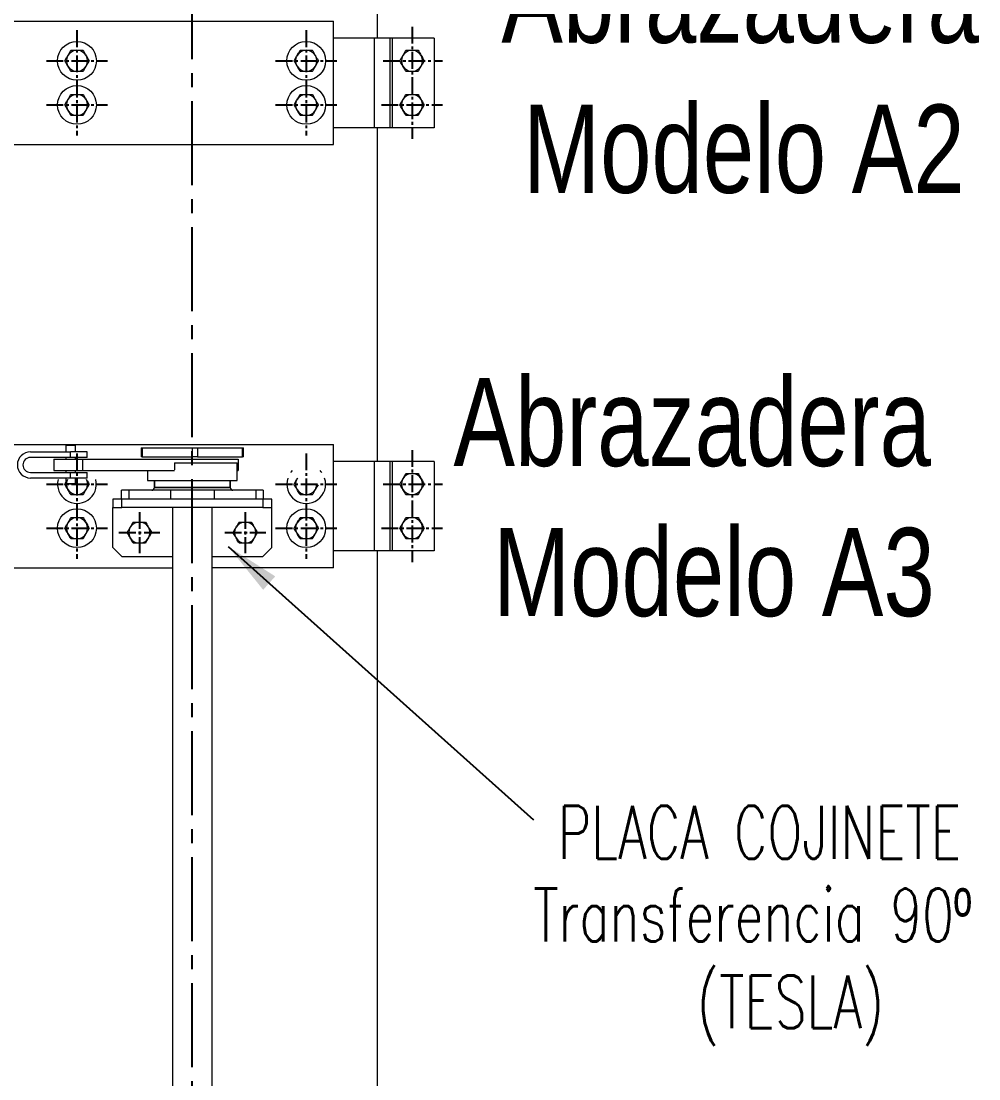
# Model space of a CAD drawing. Header units: millimetres. Extents: x 1587714 to 3094800, y -694377 to -413614.
# Drawn here: x 2032808 to 2033894, y -553049 to -551850 of the extents above; entities that cross this region are included whole.
import ezdxf
from ezdxf.enums import TextEntityAlignment as Align

# ---------------------------------------------------------------- set-up
doc = ezdxf.new("R2010")
doc.units = ezdxf.units.MM
doc.linetypes.add('CENTER2', pattern=[28.575, 19.05, -3.175, 3.175, -3.175])
for name, color, linetype in [('0_EJES', 1, 'CENTER2'), ('M0_EQUIPOS', 7, 'Continuous'), ('M2_PLBULONES', 2, 'Continuous'), ('M_DIM', 1, 'Continuous')]:
    doc.layers.add(name, color=color, linetype=linetype)
doc.styles.add('ARIAL', font='arial.ttf', dxfattribs={"width": 0.8})
doc.styles.add('STYLE-MSF', font='simplex.shx', dxfattribs={"width": 0.8})
doc.dimstyles.new('DIM1-25', dxfattribs={"dimscale": 25, "dimtxt": 2.5, "dimasz": 2.5, "dimexe": 1.25, "dimexo": 0.5, "dimgap": 1, "dimtad": 1, "dimdec": 1, "dimtxsty": 'STYLE-MSF', "dimcen": 2.5, "dimclrd": 8, "dimclre": 8, "dimclrt": 3, "dimaunit": 1, "dimadec": 1, "dimazin": 2, "dimtfac": 1, "dimtdec": 1, "dimtmove": 0, "dimatfit": 3, "dimfxl": 1, "dimlwd": -1, "dimlwe": -1, "dimarcsym": 0})

msp = doc.modelspace()

# ---------------------------------------------------------------- linework, layer by layer
at = {"layer": '0_EJES', "ltscale": 5}
msp.add_line((2033002.082, -561179.822), (2033002.082, -549179.822), dxfattribs=at)
at = {"layer": '0_EJES'}
for p, q in [((2032871.2554, -551860.0943), (2032871.2554, -551979.5496)), ((2033131.2554, -551860.0943), (2033131.2554, -551979.5496)), ((2033251.2554, -551856.1791), (2033251.2554, -551983.4648)), ((2032836.5277, -551894.822), (2032905.9831, -551894.822)), ((2033096.5277, -551894.822), (2033165.9831, -551894.822)), ((2033218.7107, -551894.822), (2033285.9831, -551894.822)), ((2032836.5277, -551944.822), (2032905.9831, -551944.822)), ((2033096.5277, -551944.822), (2033165.9831, -551944.822)), ((2033216.5277, -551944.822), (2033285.9831, -551944.822)), ((2032871.2554, -552340.0943), (2032871.2554, -552459.5497)), ((2033131.2554, -552340.0943), (2033131.2554, -552459.5497)), ((2033251.2554, -552336.1792), (2033251.2554, -552463.4648)), ((2032836.5277, -552374.822), (2032905.9831, -552374.822)), ((2033096.5277, -552374.822), (2033165.9831, -552374.822)), ((2033218.7107, -552374.822), (2033285.9831, -552374.822)), ((2032942.0814, -552406.5285), (2032942.0814, -552453.1154)), ((2033062.0814, -552406.5285), (2033062.0814, -552453.1154)), ((2032836.5277, -552424.822), (2032905.9831, -552424.822)), ((2033096.5277, -552424.822), (2033165.9831, -552424.822)), ((2033216.5277, -552424.822), (2033285.9831, -552424.822)), ((2032918.788, -552429.822), (2032965.3749, -552429.822)), ((2033038.788, -552429.822), (2033085.3749, -552429.822))]:
    msp.add_line(p, q, dxfattribs=at)
at = {"layer": 'M0_EQUIPOS', "color": 1, "linetype": 'Continuous', "lineweight": 15}
for p, q in [((2033212.0821, -551869.0219), (2033212.0821, -549842.9221)), ((2033212.082, -552349.022), (2033212.082, -551970.622)), ((2033212.0821, -552349.022), (2033212.0821, -551970.622)), ((2033212.082, -554814.0221), (2033212.082, -552450.622)), ((2033212.0821, -554814.0221), (2033212.0821, -552450.622))]:
    msp.add_line(p, q, dxfattribs=at)
at = {"layer": 'M0_EQUIPOS', "linetype": 'Continuous', "lineweight": 15}
for p, q in [((2031597.0821, -551849.822), (2033162.0819, -551849.822)), ((2033162.0819, -551989.8221), (2033162.0819, -551849.822)), ((2033208.3551, -551869.0219), (2033162.0819, -551869.0219)), ((2033208.3551, -551869.0219), (2033208.3551, -551970.622)), ((2033226.2556, -551869.0219), (2033208.3551, -551869.0219)), ((2033226.2556, -551869.0219), (2033226.2556, -551970.622)), ((2033228.5644, -551869.0219), (2033226.2556, -551869.0219)), ((2033228.5644, -551869.0219), (2033228.5644, -551970.622)), ((2033276.2558, -551869.0219), (2033228.5644, -551869.0219)), ((2033276.2558, -551869.0219), (2033276.2558, -551970.622)), ((2033208.3551, -551970.622), (2033162.0819, -551970.622)), ((2033226.2556, -551970.622), (2033208.3551, -551970.622)), ((2033228.5644, -551970.622), (2033226.2556, -551970.622)), ((2033276.2558, -551970.622), (2033228.5644, -551970.622)), ((2031177.0818, -551989.8221), (2033162.0819, -551989.8221)), ((2031177.0818, -552329.822), (2033162.0819, -552329.822)), ((2033162.0819, -552469.822), (2033162.0819, -552329.822)), ((2033208.3551, -552349.022), (2033162.0819, -552349.022)), ((2033226.2556, -552349.022), (2033208.3551, -552349.022)), ((2033208.3551, -552349.022), (2033208.3551, -552450.622)), ((2033228.5644, -552349.022), (2033226.2556, -552349.022)), ((2033226.2556, -552349.022), (2033226.2556, -552450.622)), ((2033276.2558, -552349.022), (2033228.5644, -552349.022)), ((2033228.5644, -552349.022), (2033228.5644, -552450.622)), ((2033276.2558, -552349.022), (2033276.2558, -552450.622)), ((2033208.3551, -552450.622), (2033162.0819, -552450.622)), ((2033226.2556, -552450.622), (2033208.3551, -552450.622)), ((2033228.5644, -552450.622), (2033226.2556, -552450.622)), ((2033276.2558, -552450.622), (2033228.5644, -552450.622)), ((2031177.0818, -552469.8219), (2032980.0817, -552469.8219)), ((2033162.0819, -552469.822), (2033024.0814, -552469.822))]:
    msp.add_line(p, q, dxfattribs=at)
at = {"layer": 'M0_EQUIPOS', "color": 180, "linetype": 'Continuous', "lineweight": 15}
for p, q in [((2032859.4894, -552330.0936), (2032858.4894, -552331.0936)), ((2032858.4894, -552331.0936), (2032858.4894, -552338.2437)), ((2032869.4894, -552331.0936), (2032858.4894, -552331.0936)), ((2032859.4894, -552330.0936), (2032868.4894, -552330.0936)), ((2032869.4894, -552331.0936), (2032868.4894, -552330.0936)), ((2032869.4894, -552338.2437), (2032869.4894, -552331.0936)), ((2032818.4894, -552338.2437), (2032863.9893, -552338.2437)), ((2032863.9893, -552344.5936), (2032818.4894, -552344.5936)), ((2032858.4894, -552344.5936), (2032858.4894, -552346.5936)), ((2032863.9893, -552344.5936), (2032863.9893, -552338.2437)), ((2032882.9894, -552338.2437), (2032863.9893, -552338.2437)), ((2032882.9894, -552344.5936), (2032863.9893, -552344.5936)), ((2032869.4894, -552346.5936), (2032869.4894, -552344.5936)), ((2032882.9894, -552344.5936), (2032882.9894, -552338.2437)), ((2032943.9877, -552333.8219), (2032943.9877, -552343.8219)), ((2032943.9877, -552333.8219), (2032945.1593, -552333.8219)), ((2032945.1593, -552343.8219), (2032943.9877, -552343.8219)), ((2032945.1593, -552333.8219), (2032945.1593, -552343.8219)), ((2032945.1593, -552333.8219), (2033002.435, -552333.8219)), ((2032945.1593, -552343.8219), (2033002.435, -552343.8219)), ((2033002.435, -552343.8219), (2033002.435, -552333.8219)), ((2033002.435, -552333.8219), (2033008.0918, -552333.8219)), ((2033008.0918, -552343.8219), (2033002.435, -552343.8219)), ((2033008.0918, -552333.8219), (2033008.0918, -552343.8219)), ((2033008.0918, -552333.8219), (2033059.0035, -552333.8219)), ((2033008.0918, -552343.8219), (2033059.0035, -552343.8219)), ((2033059.0035, -552343.8219), (2033059.0035, -552333.8219)), ((2033059.0035, -552333.8219), (2033060.1751, -552333.8219)), ((2033060.1751, -552343.8219), (2033059.0035, -552343.8219)), ((2033060.1751, -552343.8219), (2033060.1751, -552333.8219)), ((2032844.9894, -552346.5936), (2032844.9894, -552359.5936)), ((2032844.9894, -552346.5936), (2032877.4244, -552346.5936)), ((2032877.4244, -552346.5936), (2032877.4244, -552359.5936)), ((2032877.4244, -552346.5936), (2033054.2011, -552346.5936)), ((2032982.05, -552350.8219), (2032982.05, -552358.8219)), ((2032982.05, -552350.8219), (2033053.0814, -552350.8219)), ((2033053.0814, -552370.822), (2033053.0814, -552350.8219)), ((2033054.2011, -552346.5936), (2033054.2011, -552359.5936)), ((2032818.4894, -552361.5937), (2032863.9893, -552361.5937)), ((2032863.9893, -552367.9436), (2032818.4894, -552367.9436)), ((2032844.9894, -552359.5936), (2032877.4244, -552359.5936)), ((2032858.4894, -552359.5936), (2032858.4894, -552361.5937)), ((2032858.4894, -552367.9436), (2032858.4894, -552374.0936)), ((2032863.9893, -552367.9436), (2032863.9893, -552361.5937)), ((2032863.9893, -552361.5937), (2032882.9894, -552361.5937)), ((2032882.9894, -552367.9436), (2032863.9893, -552367.9436)), ((2032869.4894, -552361.5937), (2032869.4894, -552359.5936)), ((2032869.4894, -552374.0936), (2032869.4894, -552367.9436)), ((2032877.4244, -552359.5936), (2032981.9856, -552359.5936)), ((2032882.9894, -552367.9436), (2032882.9894, -552361.5937)), ((2032951.0814, -552359.5936), (2032951.0814, -552370.822)), ((2033053.0814, -552359.5936), (2033054.2011, -552359.5936)), ((2033121.4182, -552367.9503), (2033120.8631, -552368.8219)), ((2032858.4894, -552374.0936), (2032859.4894, -552375.0936)), ((2032858.4894, -552374.0936), (2032869.4894, -552374.0936)), ((2032868.4894, -552375.0936), (2032859.4894, -552375.0936)), ((2032868.4894, -552375.0936), (2032869.4894, -552374.0936)), ((2032951.0814, -552370.822), (2033038.1438, -552370.822)), ((2032959.0813, -552378.8219), (2032959.0813, -552370.822)), ((2033002.0816, -552378.8219), (2032959.0813, -552378.8219)), ((2032959.0814, -552370.822), (2032959.0814, -552378.8219)), ((2032959.0814, -552378.8219), (2033002.0814, -552378.8219)), ((2033002.0814, -552378.8219), (2033045.0814, -552378.8219)), ((2033045.0813, -552378.8219), (2033002.0816, -552378.8219)), ((2033038.1438, -552370.822), (2033053.0814, -552370.822)), ((2033045.0813, -552370.822), (2033045.0813, -552378.8219)), ((2033045.0814, -552378.8219), (2033045.0814, -552370.822)), ((2032912.0814, -552391.8219), (2032912.0814, -552401.3219)), ((2032922.0816, -552391.8219), (2032912.0814, -552391.8219)), ((2032921.5814, -552391.8219), (2032921.5814, -552381.8219)), ((2032930.0143, -552381.8219), (2032921.5814, -552381.8219)), ((2032922.0816, -552401.3219), (2032922.0816, -552391.8219)), ((2033082.081, -552391.8219), (2032922.0816, -552391.8219)), ((2032930.0143, -552381.8219), (2032930.0143, -552391.8219)), ((2032977.3885, -552381.8219), (2032930.0143, -552381.8219)), ((2032977.3885, -552381.8219), (2032977.3885, -552391.8219)), ((2033026.7741, -552381.8219), (2032977.3885, -552381.8219)), ((2033026.7741, -552381.8219), (2033026.7741, -552391.8219)), ((2033074.1483, -552381.8219), (2033026.7741, -552381.8219)), ((2033074.1483, -552381.8219), (2033074.1483, -552391.8219)), ((2033082.5817, -552381.8219), (2033074.1483, -552381.8219)), ((2033082.081, -552391.8219), (2033082.081, -552401.3219)), ((2033092.0812, -552391.8219), (2033082.081, -552391.8219)), ((2033082.5817, -552381.8219), (2033082.5817, -552391.8219)), ((2033092.0812, -552401.3219), (2033092.0812, -552391.8219)), ((2032912.0814, -552401.3219), (2032922.0816, -552401.3219)), ((2032912.0814, -552446.822), (2032912.0814, -552401.3219)), ((2033082.081, -552401.3219), (2032922.0816, -552401.3219)), ((2032980.0817, -555365.6003), (2032980.0817, -552402.1003)), ((2033024.0814, -552402.1003), (2033024.0814, -555365.6003)), ((2033082.081, -552401.3219), (2033092.0812, -552401.3219)), ((2033092.0812, -552446.822), (2033092.0812, -552401.3219)), ((2032922.0816, -552456.822), (2032912.0814, -552446.822)), ((2033092.0812, -552446.822), (2033082.081, -552456.822)), ((2032922.0816, -552456.822), (2032980.0812, -552456.822)), ((2033024.0814, -552456.822), (2033082.081, -552456.822))]:
    msp.add_line(p, q, dxfattribs=at)
for centre, radius, start, end in [((2032818.4894, -552353.0936), 14.85, 90, 270), ((2032818.4894, -552353.0936), 8.5, 90, 270), ((2032956.0814, -552378.822), 3, 270, 0), ((2032956.0814, -552378.822), 3, 270, 0), ((2033048.0814, -552378.822), 3, 180, 270), ((2033048.0814, -552378.822), 3, 180, 270)]:
    msp.add_arc(centre, radius, start, end, dxfattribs=at)
msp.add_open_spline([(2033120.8631, -552368.8219), (2033120.9452, -552368.6795), (2033121.1133, -552368.3877), (2033121.2809, -552368.0984), (2033121.3667, -552367.9503)], degree=3, knots=[0, 0, 0, 0, 0.488064803, 1, 1, 1, 1], dxfattribs=at)
at = {"layer": 'M2_PLBULONES', "linetype": 'Continuous', "lineweight": 15}
for p, q in [((2033113.8136, -552361.4134), (2033113.6715, -552361.6002)), ((2033115.3719, -552359.6002), (2033113.8136, -552361.4134))]:
    msp.add_line(p, q, dxfattribs=at)
at = {"layer": 'M2_PLBULONES', "linetype": 'Continuous', "lineweight": 15, "flags": 128}
msp.add_lwpolyline([(2033148.8392, -552361.6002), (2033148.2088, -552360.8013), (2033147.1397, -552359.6002)], dxfattribs=at)
at = {"layer": 'M2_PLBULONES', "linetype": 'Continuous', "lineweight": 15}
for centre in [(2032871.2554, -551894.822), (2033131.2554, -551894.822), (2032871.2554, -551944.822), (2033131.2554, -551944.822), (2032871.2554, -552424.822), (2033131.2554, -552424.822)]:
    msp.add_circle(centre, 22, dxfattribs=at)
for centre, radius, start, end in [((2032871.2554, -551894.822), 12, 150, 210), ((2032871.2554, -551894.822), 12, 90, 150), ((2032871.2554, -551894.822), 12, 30, 90), ((2032871.2554, -551894.822), 12, 330, 30), ((2033131.2554, -551894.822), 12, 150, 210), ((2033131.2554, -551894.822), 12, 90, 150), ((2033131.2554, -551894.822), 12, 30, 90), ((2033131.2554, -551894.822), 12, 330, 30), ((2033251.2554, -551894.822), 12, 150, 210), ((2033251.2554, -551894.822), 12, 90, 150), ((2033251.2554, -551894.822), 12, 30, 90), ((2033251.2554, -551894.822), 12, 330, 30), ((2032871.2554, -551894.822), 12, 210, 270), ((2032871.2554, -551894.822), 12, 270, 330), ((2033131.2554, -551894.822), 12, 210, 270), ((2033131.2554, -551894.822), 12, 270, 330), ((2033251.2554, -551894.822), 12, 210, 270), ((2033251.2554, -551894.822), 12, 270, 330), ((2032871.2554, -551944.822), 12, 90, 150), ((2032871.2554, -551944.822), 12, 30, 90), ((2033131.2554, -551944.822), 12, 90, 150), ((2033131.2554, -551944.822), 12, 30, 90), ((2033251.2554, -551944.822), 12, 90, 150), ((2033251.2554, -551944.822), 12, 30, 90), ((2032871.2554, -551944.822), 12, 150, 210), ((2032871.2554, -551944.822), 12, 330, 30), ((2033131.2554, -551944.822), 12, 150, 210), ((2033131.2554, -551944.822), 12, 330, 30), ((2033251.2554, -551944.822), 12, 150, 210), ((2033251.2554, -551944.822), 12, 330, 30), ((2032871.2554, -551944.822), 12, 210, 270), ((2032871.2554, -551944.822), 12, 270, 330), ((2033131.2554, -551944.822), 12, 210, 270), ((2033131.2554, -551944.822), 12, 270, 330), ((2033251.2554, -551944.822), 12, 210, 270), ((2033251.2554, -551944.822), 12, 270, 330), ((2032871.2554, -552374.822), 22, 166.8054084, 13.1945916), ((2032871.2554, -552374.822), 12, 155.2616688, 210), ((2032871.2554, -552374.822), 12, 330, 24.7383312), ((2033131.2554, -552374.822), 22, 161.7990977, 18.2009023), ((2033131.2554, -552374.822), 12, 150, 210), ((2033251.2554, -552374.822), 12, 150, 210), ((2033251.2554, -552374.822), 12, 90, 150), ((2033251.2554, -552374.822), 12, 30, 90), ((2033251.2554, -552374.822), 12, 330, 30), ((2032871.2554, -552374.822), 12, 210, 270), ((2032871.2554, -552374.822), 12, 270, 330), ((2033131.2554, -552374.822), 12, 210, 270), ((2033131.2554, -552374.822), 12, 270, 330), ((2033131.2554, -552374.822), 12, 330, 356.2812682), ((2033251.2554, -552374.822), 12, 210, 270), ((2033251.2554, -552374.822), 12, 270, 330), ((2032871.2554, -552424.822), 12, 90, 150), ((2032871.2554, -552424.822), 12, 30, 90), ((2033131.2554, -552424.822), 12, 90, 150), ((2033131.2554, -552424.822), 12, 30, 90), ((2033251.2554, -552424.822), 12, 90, 150), ((2033251.2554, -552424.822), 12, 30, 90), ((2032871.2554, -552424.822), 12, 150, 210), ((2032871.2554, -552424.822), 12, 330, 30), ((2032942.0814, -552429.822), 12, 150, 210), ((2032942.0814, -552429.822), 12, 90, 150), ((2032942.0814, -552429.822), 12, 30, 90), ((2032942.0814, -552429.822), 12, 330, 30), ((2033062.0814, -552429.822), 12, 150, 210), ((2033062.0814, -552429.822), 12, 90, 150), ((2033062.0814, -552429.822), 12, 30, 90), ((2033062.0814, -552429.822), 12, 330, 30), ((2033131.2554, -552424.822), 12, 150, 210), ((2033131.2554, -552424.822), 12, 330, 30), ((2033251.2554, -552424.822), 12, 150, 210), ((2033251.2554, -552424.822), 12, 330, 30), ((2032871.2554, -552424.822), 12, 210, 270), ((2032871.2554, -552424.822), 12, 270, 330), ((2032942.0814, -552429.822), 12, 210, 270), ((2032942.0814, -552429.822), 12, 270, 330), ((2033062.0814, -552429.822), 12, 210, 270), ((2033062.0814, -552429.822), 12, 270, 330), ((2033131.2554, -552424.822), 12, 210, 270), ((2033131.2554, -552424.822), 12, 270, 330), ((2033251.2554, -552424.822), 12, 210, 270), ((2033251.2554, -552424.822), 12, 270, 330)]:
    msp.add_arc(centre, radius, start, end, dxfattribs=at)
for points, knots in [([(2032857.3991, -551894.8219), (2032857.9617, -551893.8475), (2032859.0971, -551891.8808), (2032860.2708, -551889.8478), (2032860.8629, -551888.822)], [0, 0, 0, 0, 0.4954697601, 1, 1, 1, 1]), ([(2032860.8629, -551888.822), (2032860.9451, -551888.6798), (2032861.5672, -551887.6029), (2032862.7391, -551885.5719), (2032863.7945, -551883.7442), (2032864.3271, -551882.822)], [0, 0, 0, 0, 0.070114199, 0.530787619, 1, 1, 1, 1]), ([(2032864.3271, -551882.822), (2032866.0812, -551882.822), (2032868.3663, -551882.822), (2032870.7107, -551882.822), (2032871.2556, -551882.822)], [0, 0, 0, 0, 0.767607185, 1, 1, 1, 1]), ([(2032871.2556, -551882.822), (2032872.1731, -551882.822), (2032874.0222, -551882.822), (2032876.3306, -551882.822), (2032877.706, -551882.822), (2032878.1835, -551882.822)], [0, 0, 0, 0, 0.391347905, 0.788664481, 1, 1, 1, 1]), ([(2032878.1835, -551882.822), (2032878.7461, -551883.7964), (2032879.8815, -551885.7632), (2032881.0554, -551887.7962), (2032881.6477, -551888.822)], [0, 0, 0, 0, 0.495445758, 1, 1, 1, 1]), ([(2032881.6477, -551888.822), (2032881.7299, -551888.9642), (2032882.3521, -551890.041), (2032883.5239, -551892.072), (2032884.5794, -551893.8997), (2032885.112, -551894.8219)], [0, 0, 0, 0, 0.070100546, 0.53078073, 1, 1, 1, 1]), ([(2033117.3994, -551894.8219), (2033117.9617, -551893.8475), (2033119.0968, -551891.8806), (2033120.2708, -551889.8477), (2033120.8631, -551888.822)], [0, 0, 0, 0, 0.495436329, 1, 1, 1, 1]), ([(2033120.8631, -551888.822), (2033120.9451, -551888.6798), (2033121.5662, -551887.6023), (2033122.7398, -551885.5724), (2033123.7946, -551883.7443), (2033124.3269, -551882.822)], [0, 0, 0, 0, 0.070082623, 0.530805082, 1, 1, 1, 1]), ([(2033124.3269, -551882.822), (2033126.0811, -551882.822), (2033128.3663, -551882.822), (2033130.7106, -551882.822), (2033131.2553, -551882.822)], [0, 0, 0, 0, 0.767674747, 1, 1, 1, 1]), ([(2033131.2553, -551882.822), (2033132.1729, -551882.822), (2033134.0221, -551882.822), (2033136.3307, -551882.822), (2033137.7062, -551882.822), (2033138.1838, -551882.822)], [0, 0, 0, 0, 0.391321814, 0.788678571, 1, 1, 1, 1]), ([(2033138.1838, -551882.822), (2033138.7461, -551883.7964), (2033139.8812, -551885.7633), (2033141.0551, -551887.7963), (2033141.6475, -551888.822)], [0, 0, 0, 0, 0.4954290769, 1, 1, 1, 1]), ([(2033141.6475, -551888.822), (2033141.7298, -551888.9642), (2033142.353, -551890.0404), (2033143.5232, -551892.0725), (2033144.5793, -551893.8998), (2033145.1122, -551894.8219)], [0, 0, 0, 0, 0.070132172, 0.530763294, 1, 1, 1, 1]), ([(2033237.3993, -551894.8219), (2033237.9616, -551893.8475), (2033239.0966, -551891.8806), (2033240.2706, -551889.8477), (2033240.863, -551888.822)], [0, 0, 0, 0, 0.495436329, 1, 1, 1, 1]), ([(2033240.863, -551888.822), (2033240.945, -551888.6798), (2033241.5661, -551887.6023), (2033242.7396, -551885.5724), (2033243.7945, -551883.7443), (2033244.3268, -551882.822)], [0, 0, 0, 0, 0.070082623, 0.530805082, 1, 1, 1, 1]), ([(2033244.3268, -551882.822), (2033245.4522, -551882.822), (2033247.7232, -551882.822), (2033250.0709, -551882.822), (2033251.2552, -551882.822)], [0, 0, 0, 0, 0.495547284, 1, 1, 1, 1]), ([(2033251.2552, -551882.822), (2033251.4195, -551882.822), (2033252.6632, -551882.822), (2033255.008, -551882.822), (2033257.1186, -551882.822), (2033258.1836, -551882.822)], [0, 0, 0, 0, 0.070140426, 0.530766671, 1, 1, 1, 1]), ([(2033258.1836, -551882.822), (2033259.0606, -551884.3411), (2033260.2031, -551886.32), (2033261.3751, -551888.3503), (2033261.6474, -551888.822)], [0, 0, 0, 0, 0.767636388, 1, 1, 1, 1]), ([(2033261.6474, -551888.822), (2033262.1063, -551889.6167), (2033263.0311, -551891.218), (2033264.1858, -551893.217), (2033264.8733, -551894.4083), (2033265.1121, -551894.8219)], [0, 0, 0, 0, 0.3913663866, 0.7886481629, 1, 1, 1, 1]), ([(2032860.8629, -551900.822), (2032860.7809, -551900.6797), (2032860.1598, -551899.6023), (2032858.9863, -551897.5723), (2032857.9314, -551895.7443), (2032857.3991, -551894.8219)], [0, 0, 0, 0, 0.070082623, 0.530805082, 1, 1, 1, 1]), ([(2032864.3271, -551906.8219), (2032863.7646, -551905.8475), (2032862.6291, -551903.8808), (2032861.4552, -551901.8478), (2032860.8629, -551900.822)], [0, 0, 0, 0, 0.495438534, 1, 1, 1, 1]), ([(2032881.6477, -551900.822), (2032881.5656, -551900.9642), (2032880.9434, -551902.041), (2032879.7716, -551904.072), (2032878.7161, -551905.8997), (2032878.1835, -551906.8219)], [0, 0, 0, 0, 0.070100546, 0.53078073, 1, 1, 1, 1]), ([(2032885.112, -551894.8219), (2032884.5492, -551895.7963), (2032883.4134, -551897.7629), (2032882.2398, -551899.7962), (2032881.6477, -551900.822)], [0, 0, 0, 0, 0.495479191, 1, 1, 1, 1]), ([(2033120.8631, -551900.822), (2033120.7811, -551900.6797), (2033120.16, -551899.6023), (2033118.9865, -551897.5723), (2033117.9316, -551895.7443), (2033117.3994, -551894.8219)], [0, 0, 0, 0, 0.070082623, 0.530805082, 1, 1, 1, 1]), ([(2033124.3269, -551906.8219), (2033123.7645, -551905.8475), (2033122.6294, -551903.8806), (2033121.4555, -551901.8477), (2033120.8631, -551900.822)], [0, 0, 0, 0, 0.495421852, 1, 1, 1, 1]), ([(2033141.6475, -551900.822), (2033141.5655, -551900.9642), (2033140.9443, -551902.0415), (2033139.7709, -551904.0715), (2033138.716, -551905.8996), (2033138.1838, -551906.8219)], [0, 0, 0, 0, 0.070068962, 0.53079819, 1, 1, 1, 1]), ([(2033145.1122, -551894.8219), (2033144.5495, -551895.7964), (2033143.4137, -551897.7631), (2033142.2398, -551899.7962), (2033141.6475, -551900.822)], [0, 0, 0, 0, 0.495462442, 1, 1, 1, 1]), ([(2033240.863, -551900.822), (2033240.5907, -551900.3502), (2033239.4187, -551898.3199), (2033238.2762, -551896.341), (2033237.3993, -551894.8219)], [0, 0, 0, 0, 0.232363612, 1, 1, 1, 1]), ([(2033244.3268, -551906.8219), (2033244.088, -551906.4083), (2033243.4066, -551905.2281), (2033242.253, -551903.2293), (2033241.3284, -551901.628), (2033240.863, -551900.822)], [0, 0, 0, 0, 0.211352203, 0.603059713, 1, 1, 1, 1]), ([(2033261.6474, -551900.822), (2033261.5654, -551900.9642), (2033260.9441, -551902.0415), (2033259.7708, -551904.0715), (2033258.7159, -551905.8996), (2033258.1836, -551906.8219)], [0, 0, 0, 0, 0.070068962, 0.53079819, 1, 1, 1, 1]), ([(2033265.1121, -551894.8219), (2033264.5494, -551895.7964), (2033263.4136, -551897.7631), (2033262.2397, -551899.7962), (2033261.6474, -551900.822)], [0, 0, 0, 0, 0.495462442, 1, 1, 1, 1]), ([(2032871.2556, -551906.8219), (2032870.7107, -551906.8219), (2032868.3663, -551906.8219), (2032866.0812, -551906.8219), (2032864.3271, -551906.8219)], [0, 0, 0, 0, 0.232392815, 1, 1, 1, 1]), ([(2032878.1835, -551906.8219), (2032877.706, -551906.8219), (2032876.3432, -551906.8219), (2032874.0354, -551906.8219), (2032872.1862, -551906.8219), (2032871.2556, -551906.8219)], [0, 0, 0, 0, 0.211335883, 0.6030551704, 1, 1, 1, 1]), ([(2033131.2553, -551906.8219), (2033130.7106, -551906.8219), (2033128.3663, -551906.8219), (2033126.0811, -551906.8219), (2033124.3269, -551906.8219)], [0, 0, 0, 0, 0.232325253, 1, 1, 1, 1]), ([(2033138.1838, -551906.8219), (2033137.7062, -551906.8219), (2033136.3433, -551906.8219), (2033134.0353, -551906.8219), (2033132.186, -551906.8219), (2033131.2553, -551906.8219)], [0, 0, 0, 0, 0.211321796, 0.60308163, 1, 1, 1, 1]), ([(2033251.2552, -551906.8219), (2033251.0912, -551906.8219), (2033249.8475, -551906.8219), (2033247.5027, -551906.8219), (2033245.3918, -551906.8219), (2033244.3268, -551906.8219)], [0, 0, 0, 0, 0.070004822, 0.530766367, 1, 1, 1, 1]), ([(2033258.1836, -551906.8219), (2033257.0585, -551906.8219), (2033254.7875, -551906.8219), (2033252.4398, -551906.8219), (2033251.2552, -551906.8219)], [0, 0, 0, 0, 0.495413559, 1, 1, 1, 1]), ([(2032860.8629, -551938.822), (2032860.9451, -551938.6797), (2032861.5672, -551937.6028), (2032862.7391, -551935.5719), (2032863.7945, -551933.7442), (2032864.3271, -551932.8219)], [0, 0, 0, 0, 0.070114199, 0.530787619, 1, 1, 1, 1]), ([(2032864.3271, -551932.8219), (2032866.0812, -551932.8219), (2032868.3663, -551932.8219), (2032870.7107, -551932.8219), (2032871.2556, -551932.8219)], [0, 0, 0, 0, 0.767607185, 1, 1, 1, 1]), ([(2032871.2556, -551932.8219), (2032872.1731, -551932.8219), (2032874.0222, -551932.8219), (2032876.3306, -551932.8219), (2032877.706, -551932.8219), (2032878.1835, -551932.8219)], [0, 0, 0, 0, 0.391347905, 0.788664481, 1, 1, 1, 1]), ([(2032878.1835, -551932.8219), (2032878.7461, -551933.7964), (2032879.8815, -551935.7632), (2032881.0554, -551937.7962), (2032881.6477, -551938.822)], [0, 0, 0, 0, 0.495445758, 1, 1, 1, 1]), ([(2033120.8631, -551938.822), (2033120.9451, -551938.6797), (2033121.5662, -551937.6023), (2033122.7398, -551935.5723), (2033123.7946, -551933.7443), (2033124.3269, -551932.8219)], [0, 0, 0, 0, 0.070082623, 0.530805082, 1, 1, 1, 1]), ([(2033124.3269, -551932.8219), (2033126.0811, -551932.8219), (2033128.3663, -551932.8219), (2033130.7106, -551932.8219), (2033131.2553, -551932.8219)], [0, 0, 0, 0, 0.767674747, 1, 1, 1, 1]), ([(2033131.2553, -551932.8219), (2033132.1729, -551932.8219), (2033134.0221, -551932.8219), (2033136.3307, -551932.8219), (2033137.7062, -551932.8219), (2033138.1838, -551932.8219)], [0, 0, 0, 0, 0.391321814, 0.788678571, 1, 1, 1, 1]), ([(2033138.1838, -551932.8219), (2033138.7461, -551933.7964), (2033139.8812, -551935.7633), (2033141.0551, -551937.7962), (2033141.6475, -551938.822)], [0, 0, 0, 0, 0.4954290769, 1, 1, 1, 1]), ([(2033240.863, -551938.822), (2033240.945, -551938.6797), (2033241.5661, -551937.6023), (2033242.7396, -551935.5723), (2033243.7945, -551933.7443), (2033244.3268, -551932.8219)], [0, 0, 0, 0, 0.070082623, 0.530805082, 1, 1, 1, 1]), ([(2033244.3268, -551932.8219), (2033245.4522, -551932.8219), (2033247.7232, -551932.8219), (2033250.0709, -551932.8219), (2033251.2552, -551932.8219)], [0, 0, 0, 0, 0.495547284, 1, 1, 1, 1]), ([(2033251.2552, -551932.8219), (2033251.4195, -551932.8219), (2033252.6632, -551932.8219), (2033255.008, -551932.8219), (2033257.1186, -551932.8219), (2033258.1836, -551932.8219)], [0, 0, 0, 0, 0.070140426, 0.530766671, 1, 1, 1, 1]), ([(2033258.1836, -551932.8219), (2033259.0606, -551934.341), (2033260.2031, -551936.3199), (2033261.3751, -551938.3502), (2033261.6474, -551938.822)], [0, 0, 0, 0, 0.767636388, 1, 1, 1, 1]), ([(2032857.3991, -551944.822), (2032857.9617, -551943.8476), (2032859.0971, -551941.8809), (2032860.2708, -551939.8478), (2032860.8629, -551938.822)], [0, 0, 0, 0, 0.495462507, 1, 1, 1, 1]), ([(2032860.8629, -551950.8219), (2032860.7809, -551950.6797), (2032860.1597, -551949.6024), (2032858.9863, -551947.5724), (2032857.9314, -551945.7443), (2032857.3991, -551944.822)], [0, 0, 0, 0, 0.070068962, 0.53079819, 1, 1, 1, 1]), ([(2032881.6477, -551938.822), (2032881.7299, -551938.9642), (2032882.352, -551940.0411), (2032883.524, -551942.072), (2032884.5794, -551943.8997), (2032885.112, -551944.822)], [0, 0, 0, 0, 0.070114221, 0.530773169, 1, 1, 1, 1]), ([(2032885.112, -551944.822), (2032884.5492, -551945.7964), (2032883.4134, -551947.7629), (2032882.2398, -551949.7961), (2032881.6477, -551950.8219)], [0, 0, 0, 0, 0.495471967, 1, 1, 1, 1]), ([(2033117.3994, -551944.822), (2033117.9617, -551943.8476), (2033119.0968, -551941.8807), (2033120.2708, -551939.8477), (2033120.8631, -551938.822)], [0, 0, 0, 0, 0.4954290769, 1, 1, 1, 1]), ([(2033120.8631, -551950.8219), (2033120.7811, -551950.6797), (2033120.1599, -551949.6024), (2033118.9865, -551947.5724), (2033117.9316, -551945.7443), (2033117.3994, -551944.822)], [0, 0, 0, 0, 0.070068962, 0.53079819, 1, 1, 1, 1]), ([(2033141.6475, -551938.822), (2033141.7298, -551938.9642), (2033142.3529, -551940.0405), (2033143.5233, -551942.0724), (2033144.5793, -551943.8998), (2033145.1122, -551944.822)], [0, 0, 0, 0, 0.07014584, 0.53075573, 1, 1, 1, 1]), ([(2033145.1122, -551944.822), (2033144.5495, -551945.7964), (2033143.4137, -551947.763), (2033142.2398, -551949.7961), (2033141.6475, -551950.8219)], [0, 0, 0, 0, 0.495455219, 1, 1, 1, 1]), ([(2033237.3993, -551944.822), (2033237.9616, -551943.8476), (2033239.0967, -551941.8807), (2033240.2707, -551939.8477), (2033240.863, -551938.822)], [0, 0, 0, 0, 0.4954290769, 1, 1, 1, 1]), ([(2033240.863, -551950.8219), (2033240.5907, -551950.3502), (2033239.4187, -551948.3199), (2033238.2762, -551946.3411), (2033237.3993, -551944.822)], [0, 0, 0, 0, 0.232366967, 1, 1, 1, 1]), ([(2033261.6474, -551938.822), (2033262.1063, -551939.6167), (2033263.0311, -551941.2181), (2033264.1858, -551943.2171), (2033264.8733, -551944.4083), (2033265.1121, -551944.822)], [0, 0, 0, 0, 0.391375303, 0.788651259, 1, 1, 1, 1]), ([(2033265.1121, -551944.822), (2033264.5494, -551945.7964), (2033263.4136, -551947.763), (2033262.2397, -551949.7961), (2033261.6474, -551950.8219)], [0, 0, 0, 0, 0.495455219, 1, 1, 1, 1]), ([(2032864.3271, -551956.822), (2032863.7646, -551955.8475), (2032862.6292, -551953.8807), (2032861.4552, -551951.8477), (2032860.8629, -551950.8219)], [0, 0, 0, 0, 0.495445758, 1, 1, 1, 1]), ([(2032871.2556, -551956.822), (2032870.7107, -551956.822), (2032868.3663, -551956.822), (2032866.0812, -551956.822), (2032864.3271, -551956.822)], [0, 0, 0, 0, 0.232392815, 1, 1, 1, 1]), ([(2032878.1835, -551956.822), (2032877.706, -551956.822), (2032876.3432, -551956.822), (2032874.0354, -551956.822), (2032872.1862, -551956.822), (2032871.2556, -551956.822)], [0, 0, 0, 0, 0.211335883, 0.6030551704, 1, 1, 1, 1]), ([(2032881.6477, -551950.8219), (2032881.5656, -551950.9642), (2032880.9435, -551952.0411), (2032879.7716, -551954.072), (2032878.7161, -551955.8997), (2032878.1835, -551956.822)], [0, 0, 0, 0, 0.070114199, 0.530787619, 1, 1, 1, 1]), ([(2033124.3269, -551956.822), (2033123.7645, -551955.8475), (2033122.6295, -551953.8806), (2033121.4555, -551951.8477), (2033120.8631, -551950.8219)], [0, 0, 0, 0, 0.4954290769, 1, 1, 1, 1]), ([(2033131.2553, -551956.822), (2033130.7106, -551956.822), (2033128.3663, -551956.822), (2033126.0811, -551956.822), (2033124.3269, -551956.822)], [0, 0, 0, 0, 0.232325253, 1, 1, 1, 1]), ([(2033138.1838, -551956.822), (2033137.7062, -551956.822), (2033136.3433, -551956.822), (2033134.0353, -551956.822), (2033132.186, -551956.822), (2033131.2553, -551956.822)], [0, 0, 0, 0, 0.211321796, 0.60308163, 1, 1, 1, 1]), ([(2033141.6475, -551950.8219), (2033141.5655, -551950.9642), (2033140.9444, -551952.0416), (2033139.7709, -551954.0716), (2033138.716, -551955.8996), (2033138.1838, -551956.822)], [0, 0, 0, 0, 0.070082623, 0.530805082, 1, 1, 1, 1]), ([(2033244.3268, -551956.822), (2033244.088, -551956.4083), (2033243.4067, -551955.2281), (2033242.253, -551953.2292), (2033241.3284, -551951.6279), (2033240.863, -551950.8219)], [0, 0, 0, 0, 0.2113633971, 0.6030653472, 1, 1, 1, 1]), ([(2033251.2552, -551956.822), (2033251.0912, -551956.822), (2033249.8475, -551956.822), (2033247.5027, -551956.822), (2033245.3918, -551956.822), (2033244.3268, -551956.822)], [0, 0, 0, 0, 0.070004822, 0.530766367, 1, 1, 1, 1]), ([(2033258.1836, -551956.822), (2033257.0585, -551956.822), (2033254.7875, -551956.822), (2033252.4398, -551956.822), (2033251.2552, -551956.822)], [0, 0, 0, 0, 0.495413559, 1, 1, 1, 1]), ([(2033261.6474, -551950.8219), (2033261.5654, -551950.9642), (2033260.9443, -551952.0416), (2033259.7707, -551954.0716), (2033258.7159, -551955.8996), (2033258.1836, -551956.822)], [0, 0, 0, 0, 0.070082623, 0.530805082, 1, 1, 1, 1]), ([(2032857.3991, -552374.822), (2032857.9611, -552373.8486), (2032858.9124, -552372.2008), (2032859.8958, -552370.4974), (2032860.2983, -552369.8003)], [0, 0, 0, 0, 0.590732542, 1, 1, 1, 1]), ([(2032882.2123, -552369.8003), (2032882.4823, -552370.2677), (2032883.2178, -552371.5412), (2032884.1849, -552373.2171), (2032884.873, -552374.4083), (2032885.112, -552374.822)], [0, 0, 0, 0, 0.274563261, 0.748048244, 1, 1, 1, 1]), ([(2033117.3994, -552374.822), (2033117.9617, -552373.8475), (2033119.0968, -552371.8806), (2033120.2708, -552369.8477), (2033120.8631, -552368.8219)], [0, 0, 0, 0, 0.4954290769, 1, 1, 1, 1]), ([(2033237.3993, -552374.822), (2033237.9616, -552373.8475), (2033239.0966, -552371.8806), (2033240.2706, -552369.8477), (2033240.863, -552368.822)], [0, 0, 0, 0, 0.495436329, 1, 1, 1, 1]), ([(2033240.863, -552368.822), (2033240.945, -552368.6798), (2033241.5661, -552367.6023), (2033242.7396, -552365.5724), (2033243.7945, -552363.7443), (2033244.3268, -552362.822)], [0, 0, 0, 0, 0.070082623, 0.530805082, 1, 1, 1, 1]), ([(2033244.3268, -552362.822), (2033245.4522, -552362.822), (2033247.7232, -552362.822), (2033250.0709, -552362.822), (2033251.2552, -552362.822)], [0, 0, 0, 0, 0.495547284, 1, 1, 1, 1]), ([(2033251.2552, -552362.822), (2033251.4195, -552362.822), (2033252.6632, -552362.822), (2033255.008, -552362.822), (2033257.1186, -552362.822), (2033258.1836, -552362.822)], [0, 0, 0, 0, 0.070140426, 0.530766671, 1, 1, 1, 1]), ([(2033258.1836, -552362.822), (2033259.0606, -552364.3411), (2033260.2031, -552366.32), (2033261.3751, -552368.3503), (2033261.6474, -552368.822)], [0, 0, 0, 0, 0.767636388, 1, 1, 1, 1]), ([(2033261.6474, -552368.822), (2033262.1063, -552369.6167), (2033263.0311, -552371.218), (2033264.1858, -552373.217), (2033264.8733, -552374.4083), (2033265.1121, -552374.822)], [0, 0, 0, 0, 0.3913663866, 0.7886481629, 1, 1, 1, 1]), ([(2032860.8629, -552380.822), (2032860.5906, -552380.3502), (2032859.4186, -552378.32), (2032858.2761, -552376.341), (2032857.3991, -552374.822)], [0, 0, 0, 0, 0.232363612, 1, 1, 1, 1]), ([(2032864.3271, -552386.8219), (2032864.0883, -552386.4083), (2032863.407, -552385.228), (2032862.2528, -552383.2294), (2032861.3282, -552381.628), (2032860.8629, -552380.822)], [0, 0, 0, 0, 0.211345205, 0.603087507, 1, 1, 1, 1]), ([(2032881.6477, -552380.822), (2032881.5656, -552380.9642), (2032880.9434, -552382.041), (2032879.7716, -552384.072), (2032878.7161, -552385.8997), (2032878.1835, -552386.8219)], [0, 0, 0, 0, 0.070100546, 0.53078073, 1, 1, 1, 1]), ([(2032885.112, -552374.822), (2032884.5492, -552375.7964), (2032883.4134, -552377.763), (2032882.2398, -552379.7962), (2032881.6477, -552380.822)], [0, 0, 0, 0, 0.495479191, 1, 1, 1, 1]), ([(2033120.8631, -552380.822), (2033120.5908, -552380.3502), (2033119.4188, -552378.32), (2033118.2764, -552376.341), (2033117.3994, -552374.822)], [0, 0, 0, 0, 0.232363612, 1, 1, 1, 1]), ([(2033124.3269, -552386.8219), (2033124.0881, -552386.4083), (2033123.4067, -552385.2281), (2033122.2532, -552383.2292), (2033121.3285, -552381.6279), (2033120.8631, -552380.822)], [0, 0, 0, 0, 0.211352249, 0.6030742782, 1, 1, 1, 1]), ([(2033141.6475, -552380.822), (2033141.5655, -552380.9642), (2033140.9443, -552382.0415), (2033139.7709, -552384.0716), (2033138.716, -552385.8996), (2033138.1838, -552386.8219)], [0, 0, 0, 0, 0.070068962, 0.53079819, 1, 1, 1, 1]), ([(2033144.6792, -552375.5707), (2033144.2597, -552376.2975), (2033143.267, -552378.0176), (2033142.2403, -552379.7954), (2033141.6475, -552380.822)], [0, 0, 0, 0, 0.422566674, 1, 1, 1, 1]), ([(2033240.863, -552380.822), (2033240.5907, -552380.3502), (2033239.4187, -552378.32), (2033238.2762, -552376.341), (2033237.3993, -552374.822)], [0, 0, 0, 0, 0.232363612, 1, 1, 1, 1]), ([(2033244.3268, -552386.8219), (2033244.088, -552386.4083), (2033243.4066, -552385.2281), (2033242.253, -552383.2293), (2033241.3284, -552381.628), (2033240.863, -552380.822)], [0, 0, 0, 0, 0.211352203, 0.603059713, 1, 1, 1, 1]), ([(2033261.6474, -552380.822), (2033261.5654, -552380.9642), (2033260.9441, -552382.0415), (2033259.7708, -552384.0716), (2033258.7159, -552385.8996), (2033258.1836, -552386.8219)], [0, 0, 0, 0, 0.070068962, 0.53079819, 1, 1, 1, 1]), ([(2033265.1121, -552374.822), (2033264.5494, -552375.7964), (2033263.4136, -552377.7631), (2033262.2397, -552379.7962), (2033261.6474, -552380.822)], [0, 0, 0, 0, 0.495462442, 1, 1, 1, 1]), ([(2032871.2556, -552386.8219), (2032871.0912, -552386.8219), (2032869.8476, -552386.8219), (2032867.5027, -552386.8219), (2032865.3922, -552386.8219), (2032864.3271, -552386.8219)], [0, 0, 0, 0, 0.070140426, 0.530766671, 1, 1, 1, 1]), ([(2032878.1835, -552386.8219), (2032877.0584, -552386.8219), (2032874.7875, -552386.8219), (2032872.44, -552386.8219), (2032871.2556, -552386.8219)], [0, 0, 0, 0, 0.495447056, 1, 1, 1, 1]), ([(2033131.2553, -552386.8219), (2033131.091, -552386.8219), (2033129.8473, -552386.8219), (2033127.5025, -552386.8219), (2033125.3919, -552386.8219), (2033124.3269, -552386.8219)], [0, 0, 0, 0, 0.070140426, 0.530766671, 1, 1, 1, 1]), ([(2033138.1838, -552386.8219), (2033137.0586, -552386.8219), (2033134.7876, -552386.8219), (2033132.4399, -552386.8219), (2033131.2553, -552386.8219)], [0, 0, 0, 0, 0.495413559, 1, 1, 1, 1]), ([(2033251.2552, -552386.8219), (2033251.0912, -552386.8219), (2033249.8475, -552386.8219), (2033247.5027, -552386.8219), (2033245.3918, -552386.8219), (2033244.3268, -552386.8219)], [0, 0, 0, 0, 0.070004822, 0.530766367, 1, 1, 1, 1]), ([(2033258.1836, -552386.8219), (2033257.0585, -552386.8219), (2033254.7875, -552386.8219), (2033252.4398, -552386.8219), (2033251.2552, -552386.8219)], [0, 0, 0, 0, 0.495413559, 1, 1, 1, 1]), ([(2032860.8629, -552418.822), (2032860.9451, -552418.6797), (2032861.5672, -552417.6029), (2032862.7391, -552415.5719), (2032863.7945, -552413.7442), (2032864.3271, -552412.8219)], [0, 0, 0, 0, 0.070114199, 0.530787619, 1, 1, 1, 1]), ([(2032864.3271, -552412.8219), (2032865.4524, -552412.8219), (2032867.7234, -552412.8219), (2032870.0711, -552412.8219), (2032871.2556, -552412.8219)], [0, 0, 0, 0, 0.4954804214, 1, 1, 1, 1]), ([(2032871.2556, -552412.8219), (2032871.4197, -552412.8219), (2032872.6634, -552412.8219), (2032875.0081, -552412.8219), (2032877.1186, -552412.8219), (2032878.1835, -552412.8219)], [0, 0, 0, 0, 0.070077254, 0.530801587, 1, 1, 1, 1]), ([(2032878.1835, -552412.8219), (2032879.0607, -552414.341), (2032880.2034, -552416.3199), (2032881.3754, -552418.3502), (2032881.6477, -552418.822)], [0, 0, 0, 0, 0.767644135, 1, 1, 1, 1]), ([(2033120.8631, -552418.822), (2033120.9451, -552418.6797), (2033121.5662, -552417.6023), (2033122.7398, -552415.5723), (2033123.7946, -552413.7443), (2033124.3269, -552412.8219)], [0, 0, 0, 0, 0.070082623, 0.530805082, 1, 1, 1, 1]), ([(2033124.3269, -552412.8219), (2033125.4523, -552412.8219), (2033127.7234, -552412.8219), (2033130.071, -552412.8219), (2033131.2553, -552412.8219)], [0, 0, 0, 0, 0.495547284, 1, 1, 1, 1]), ([(2033131.2553, -552412.8219), (2033131.4197, -552412.8219), (2033132.6633, -552412.8219), (2033135.0081, -552412.8219), (2033137.1187, -552412.8219), (2033138.1838, -552412.8219)], [0, 0, 0, 0, 0.070140426, 0.530766671, 1, 1, 1, 1]), ([(2033138.1838, -552412.8219), (2033139.0607, -552414.341), (2033140.2032, -552416.32), (2033141.3752, -552418.3502), (2033141.6475, -552418.822)], [0, 0, 0, 0, 0.767636388, 1, 1, 1, 1]), ([(2033240.863, -552418.822), (2033240.945, -552418.6797), (2033241.5661, -552417.6023), (2033242.7396, -552415.5723), (2033243.7945, -552413.7443), (2033244.3268, -552412.8219)], [0, 0, 0, 0, 0.070082623, 0.530805082, 1, 1, 1, 1]), ([(2033244.3268, -552412.8219), (2033245.4522, -552412.8219), (2033247.7232, -552412.8219), (2033250.0709, -552412.8219), (2033251.2552, -552412.8219)], [0, 0, 0, 0, 0.495547284, 1, 1, 1, 1]), ([(2033251.2552, -552412.8219), (2033251.4195, -552412.8219), (2033252.6632, -552412.8219), (2033255.008, -552412.8219), (2033257.1186, -552412.8219), (2033258.1836, -552412.8219)], [0, 0, 0, 0, 0.070140426, 0.530766671, 1, 1, 1, 1]), ([(2033258.1836, -552412.8219), (2033259.0606, -552414.341), (2033260.2031, -552416.32), (2033261.3751, -552418.3502), (2033261.6474, -552418.822)], [0, 0, 0, 0, 0.767636388, 1, 1, 1, 1]), ([(2032857.3991, -552424.8219), (2032857.9617, -552423.8475), (2032859.0972, -552421.8809), (2032860.2708, -552419.8478), (2032860.8629, -552418.822)], [0, 0, 0, 0, 0.495455283, 1, 1, 1, 1]), ([(2032860.8629, -552430.822), (2032860.5906, -552430.3502), (2032859.4186, -552428.3199), (2032858.2761, -552426.341), (2032857.3991, -552424.8219)], [0, 0, 0, 0, 0.232363612, 1, 1, 1, 1]), ([(2032881.6477, -552418.822), (2032882.1065, -552419.6167), (2032883.0311, -552421.218), (2032884.185, -552423.2174), (2032884.873, -552424.4083), (2032885.112, -552424.8219)], [0, 0, 0, 0, 0.3913604793, 0.7886224006, 1, 1, 1, 1]), ([(2032885.112, -552424.8219), (2032884.5492, -552425.7963), (2032883.4134, -552427.7629), (2032882.2398, -552429.7961), (2032881.6477, -552430.822)], [0, 0, 0, 0, 0.495479191, 1, 1, 1, 1]), ([(2032928.2252, -552429.8219), (2032928.7878, -552428.8475), (2032929.9232, -552426.8809), (2032931.0968, -552424.8478), (2032931.6889, -552423.822)], [0, 0, 0, 0, 0.495455283, 1, 1, 1, 1]), ([(2032931.6889, -552423.822), (2032931.7711, -552423.6797), (2032932.3932, -552422.6029), (2032933.5651, -552420.5719), (2032934.6206, -552418.7442), (2032935.1532, -552417.8219)], [0, 0, 0, 0, 0.070114199, 0.530787619, 1, 1, 1, 1]), ([(2032935.1532, -552417.8219), (2032936.2783, -552417.8219), (2032938.5493, -552417.8219), (2032940.897, -552417.8219), (2032942.0816, -552417.8219)], [0, 0, 0, 0, 0.495413559, 1, 1, 1, 1]), ([(2032942.0816, -552417.8219), (2032942.2458, -552417.8219), (2032943.4894, -552417.8219), (2032945.8341, -552417.8219), (2032947.9447, -552417.8219), (2032949.0096, -552417.8219)], [0, 0, 0, 0, 0.070077254, 0.530801587, 1, 1, 1, 1]), ([(2032949.0096, -552417.8219), (2032949.8868, -552419.341), (2032951.0295, -552421.3199), (2032952.2015, -552423.3502), (2032952.4738, -552423.822)], [0, 0, 0, 0, 0.767644135, 1, 1, 1, 1]), ([(2032952.4738, -552423.822), (2032952.9326, -552424.6167), (2032953.8571, -552426.218), (2032955.011, -552428.2174), (2032955.6991, -552429.4083), (2032955.938, -552429.8219)], [0, 0, 0, 0, 0.3913604793, 0.7886224006, 1, 1, 1, 1]), ([(2033048.2251, -552429.8219), (2033048.7876, -552428.8475), (2033049.9231, -552426.8808), (2033051.097, -552424.8478), (2033051.6893, -552423.822)], [0, 0, 0, 0, 0.495438534, 1, 1, 1, 1]), ([(2033051.6893, -552423.822), (2033051.7713, -552423.6797), (2033052.3924, -552422.6023), (2033053.5659, -552420.5723), (2033054.6208, -552418.7443), (2033055.1531, -552417.8219)], [0, 0, 0, 0, 0.070082623, 0.530805082, 1, 1, 1, 1]), ([(2033055.1531, -552417.8219), (2033056.2783, -552417.8219), (2033058.5494, -552417.8219), (2033060.897, -552417.8219), (2033062.0815, -552417.8219)], [0, 0, 0, 0, 0.4954804214, 1, 1, 1, 1]), ([(2033062.0815, -552417.8219), (2033062.2457, -552417.8219), (2033063.4893, -552417.8219), (2033065.8342, -552417.8219), (2033067.9449, -552417.8219), (2033069.0099, -552417.8219)], [0, 0, 0, 0, 0.070072624, 0.530766519, 1, 1, 1, 1]), ([(2033069.0099, -552417.8219), (2033069.8869, -552419.341), (2033071.0294, -552421.3199), (2033072.2014, -552423.3502), (2033072.4737, -552423.822)], [0, 0, 0, 0, 0.767636388, 1, 1, 1, 1]), ([(2033072.4737, -552423.822), (2033072.9327, -552424.6166), (2033073.8576, -552426.2178), (2033075.011, -552428.2173), (2033075.6986, -552429.4083), (2033075.9374, -552429.8219)], [0, 0, 0, 0, 0.391406951, 0.788648363, 1, 1, 1, 1]), ([(2033117.3994, -552424.8219), (2033117.9617, -552423.8475), (2033119.0968, -552421.8807), (2033120.2708, -552419.8477), (2033120.8631, -552418.822)], [0, 0, 0, 0, 0.495421852, 1, 1, 1, 1]), ([(2033120.8631, -552430.822), (2033120.5908, -552430.3502), (2033119.4188, -552428.3199), (2033118.2764, -552426.341), (2033117.3994, -552424.8219)], [0, 0, 0, 0, 0.232363612, 1, 1, 1, 1]), ([(2033141.6475, -552418.822), (2033142.1065, -552419.6166), (2033143.0315, -552421.2177), (2033144.1845, -552423.2176), (2033144.873, -552424.4083), (2033145.1122, -552424.8219)], [0, 0, 0, 0, 0.391381282, 0.7885966426, 1, 1, 1, 1]), ([(2033145.1122, -552424.8219), (2033144.5495, -552425.7963), (2033143.4137, -552427.763), (2033142.2398, -552429.7962), (2033141.6475, -552430.822)], [0, 0, 0, 0, 0.495462442, 1, 1, 1, 1]), ([(2033237.3993, -552424.822), (2033237.9616, -552423.8476), (2033239.0967, -552421.8807), (2033240.2707, -552419.8477), (2033240.863, -552418.822)], [0, 0, 0, 0, 0.4954290769, 1, 1, 1, 1]), ([(2033240.863, -552430.822), (2033240.5907, -552430.3502), (2033239.4187, -552428.3199), (2033238.2762, -552426.3411), (2033237.3993, -552424.822)], [0, 0, 0, 0, 0.232366967, 1, 1, 1, 1]), ([(2033261.6474, -552418.822), (2033262.1063, -552419.6167), (2033263.0311, -552421.2181), (2033264.1858, -552423.2171), (2033264.8733, -552424.4084), (2033265.1121, -552424.822)], [0, 0, 0, 0, 0.391375303, 0.788651259, 1, 1, 1, 1]), ([(2033265.1121, -552424.822), (2033264.5494, -552425.7964), (2033263.4136, -552427.7631), (2033262.2397, -552429.7962), (2033261.6474, -552430.822)], [0, 0, 0, 0, 0.495455219, 1, 1, 1, 1]), ([(2032864.3271, -552436.822), (2032864.0883, -552436.4083), (2032863.4071, -552435.228), (2032862.2528, -552433.2294), (2032861.3282, -552431.628), (2032860.8629, -552430.822)], [0, 0, 0, 0, 0.211356352, 0.603078577, 1, 1, 1, 1]), ([(2032871.2556, -552436.822), (2032871.0912, -552436.822), (2032869.8476, -552436.822), (2032867.5027, -552436.822), (2032865.3922, -552436.822), (2032864.3271, -552436.822)], [0, 0, 0, 0, 0.070140426, 0.530766671, 1, 1, 1, 1]), ([(2032878.1835, -552436.822), (2032877.0584, -552436.822), (2032874.7875, -552436.822), (2032872.44, -552436.822), (2032871.2556, -552436.822)], [0, 0, 0, 0, 0.495447056, 1, 1, 1, 1]), ([(2032881.6477, -552430.822), (2032881.5656, -552430.9642), (2032880.9435, -552432.0411), (2032879.7716, -552434.072), (2032878.7161, -552435.8998), (2032878.1835, -552436.822)], [0, 0, 0, 0, 0.070114199, 0.530787619, 1, 1, 1, 1]), ([(2032931.6889, -552435.8219), (2032931.4166, -552435.3502), (2032930.2446, -552433.3199), (2032929.1022, -552431.341), (2032928.2252, -552429.8219)], [0, 0, 0, 0, 0.232363612, 1, 1, 1, 1]), ([(2032935.1532, -552441.822), (2032934.9144, -552441.4083), (2032934.2331, -552440.228), (2032933.0788, -552438.2294), (2032932.1543, -552436.6279), (2032931.6889, -552435.8219)], [0, 0, 0, 0, 0.211356405, 0.603078338, 1, 1, 1, 1]), ([(2032952.4738, -552435.8219), (2032952.3916, -552435.9642), (2032951.7695, -552437.0411), (2032950.5976, -552439.072), (2032949.5422, -552440.8997), (2032949.0096, -552441.822)], [0, 0, 0, 0, 0.070114199, 0.530787619, 1, 1, 1, 1]), ([(2032955.938, -552429.8219), (2032955.3753, -552430.7963), (2032954.2395, -552432.7629), (2032953.0659, -552434.7961), (2032952.4738, -552435.8219)], [0, 0, 0, 0, 0.495479191, 1, 1, 1, 1]), ([(2033051.6893, -552435.8219), (2033051.4168, -552435.3502), (2033050.2442, -552433.3202), (2033049.1019, -552431.3411), (2033048.2251, -552429.8219)], [0, 0, 0, 0, 0.232389649, 1, 1, 1, 1]), ([(2033055.1531, -552441.822), (2033054.9143, -552441.4083), (2033054.233, -552440.228), (2033053.0786, -552438.2295), (2033052.1544, -552436.628), (2033051.6893, -552435.8219)], [0, 0, 0, 0, 0.2113635561, 0.6030987415, 1, 1, 1, 1]), ([(2033072.4737, -552435.8219), (2033072.3917, -552435.9642), (2033071.7706, -552437.0416), (2033070.597, -552439.0716), (2033069.5422, -552440.8996), (2033069.0099, -552441.822)], [0, 0, 0, 0, 0.070082623, 0.530805082, 1, 1, 1, 1]), ([(2033075.9374, -552429.8219), (2033075.3751, -552430.7964), (2033074.24, -552432.7633), (2033073.066, -552434.7962), (2033072.4737, -552435.8219)], [0, 0, 0, 0, 0.4954290769, 1, 1, 1, 1]), ([(2033124.3269, -552436.822), (2033124.0881, -552436.4083), (2033123.4068, -552435.2281), (2033122.2531, -552433.2293), (2033121.3285, -552431.6279), (2033120.8631, -552430.822)], [0, 0, 0, 0, 0.2113633971, 0.6030653472, 1, 1, 1, 1]), ([(2033131.2553, -552436.822), (2033131.091, -552436.822), (2033129.8473, -552436.822), (2033127.5025, -552436.822), (2033125.3919, -552436.822), (2033124.3269, -552436.822)], [0, 0, 0, 0, 0.070140426, 0.530766671, 1, 1, 1, 1]), ([(2033138.1838, -552436.822), (2033137.0586, -552436.822), (2033134.7876, -552436.822), (2033132.4399, -552436.822), (2033131.2553, -552436.822)], [0, 0, 0, 0, 0.495413559, 1, 1, 1, 1]), ([(2033141.6475, -552430.822), (2033141.5655, -552430.9642), (2033140.9444, -552432.0417), (2033139.7709, -552434.0716), (2033138.716, -552435.8996), (2033138.1838, -552436.822)], [0, 0, 0, 0, 0.070082623, 0.530805082, 1, 1, 1, 1]), ([(2033244.3268, -552436.822), (2033244.088, -552436.4083), (2033243.4067, -552435.2281), (2033242.253, -552433.2293), (2033241.3284, -552431.6279), (2033240.863, -552430.822)], [0, 0, 0, 0, 0.2113633971, 0.6030653472, 1, 1, 1, 1]), ([(2033251.2552, -552436.822), (2033251.0912, -552436.822), (2033249.8475, -552436.822), (2033247.5027, -552436.822), (2033245.3918, -552436.822), (2033244.3268, -552436.822)], [0, 0, 0, 0, 0.070004822, 0.530766367, 1, 1, 1, 1]), ([(2033258.1836, -552436.822), (2033257.0585, -552436.822), (2033254.7875, -552436.822), (2033252.4398, -552436.822), (2033251.2552, -552436.822)], [0, 0, 0, 0, 0.495413559, 1, 1, 1, 1]), ([(2033261.6474, -552430.822), (2033261.5654, -552430.9642), (2033260.9443, -552432.0417), (2033259.7707, -552434.0716), (2033258.7159, -552435.8996), (2033258.1836, -552436.822)], [0, 0, 0, 0, 0.070082623, 0.530805082, 1, 1, 1, 1]), ([(2032942.0816, -552441.822), (2032941.9173, -552441.822), (2032940.6736, -552441.822), (2032938.3288, -552441.822), (2032936.2182, -552441.822), (2032935.1532, -552441.822)], [0, 0, 0, 0, 0.070140426, 0.530766671, 1, 1, 1, 1]), ([(2032949.0096, -552441.822), (2032947.8845, -552441.822), (2032945.6136, -552441.822), (2032943.2661, -552441.822), (2032942.0816, -552441.822)], [0, 0, 0, 0, 0.495447056, 1, 1, 1, 1]), ([(2033062.0815, -552441.822), (2033061.9172, -552441.822), (2033060.6735, -552441.822), (2033058.3287, -552441.822), (2033056.2181, -552441.822), (2033055.1531, -552441.822)], [0, 0, 0, 0, 0.070140426, 0.530766671, 1, 1, 1, 1]), ([(2033069.0099, -552441.822), (2033067.8847, -552441.822), (2033065.6136, -552441.822), (2033063.2659, -552441.822), (2033062.0815, -552441.822)], [0, 0, 0, 0, 0.4954804214, 1, 1, 1, 1])]:
    msp.add_open_spline(points, degree=3, knots=knots, dxfattribs=at)

# ---------------------------------------------------------------- texts
at = {"layer": 'M_DIM', "color": 6, "style": 'ARIAL', "width": 0.75}
for s, p in [('Abrazadera ', (2033637.9366, -551822.396)), ('Modelo A2', (2033627.7665, -551992.5702)), ('Abrazadera ', (2033583.6107, -552302.396)), ('Modelo A3', (2033593.7808, -552472.5702))]:
    msp.add_text(s, height=100, dxfattribs=at).set_placement(p, align=Align.MIDDLE)
at = {"layer": 'M_DIM', "color": 3, "style": 'STYLE-MSF', "width": 0.7}
for s, p in [('PLACA COJINETE ', (2033416.773, -552799.6856)), ('Transferencia 90º', (2033388.773, -552893.4805)), ('(TESLA)', (2033574.4747, -552992.0158))]:
    msp.add_text(s, height=60, dxfattribs=at).set_placement(p)

# ---------------------------------------------------------------- leaders
at = {"layer": 'M_DIM'}
msp.add_leader([(2033042.7104, -552445.4314), (2033389.2179, -552755.4663)], dimstyle='DIM1-25', override={"dimgap": 1, "dimtad": 0}, dxfattribs=at)

doc.saveas('drawing.dxf')
